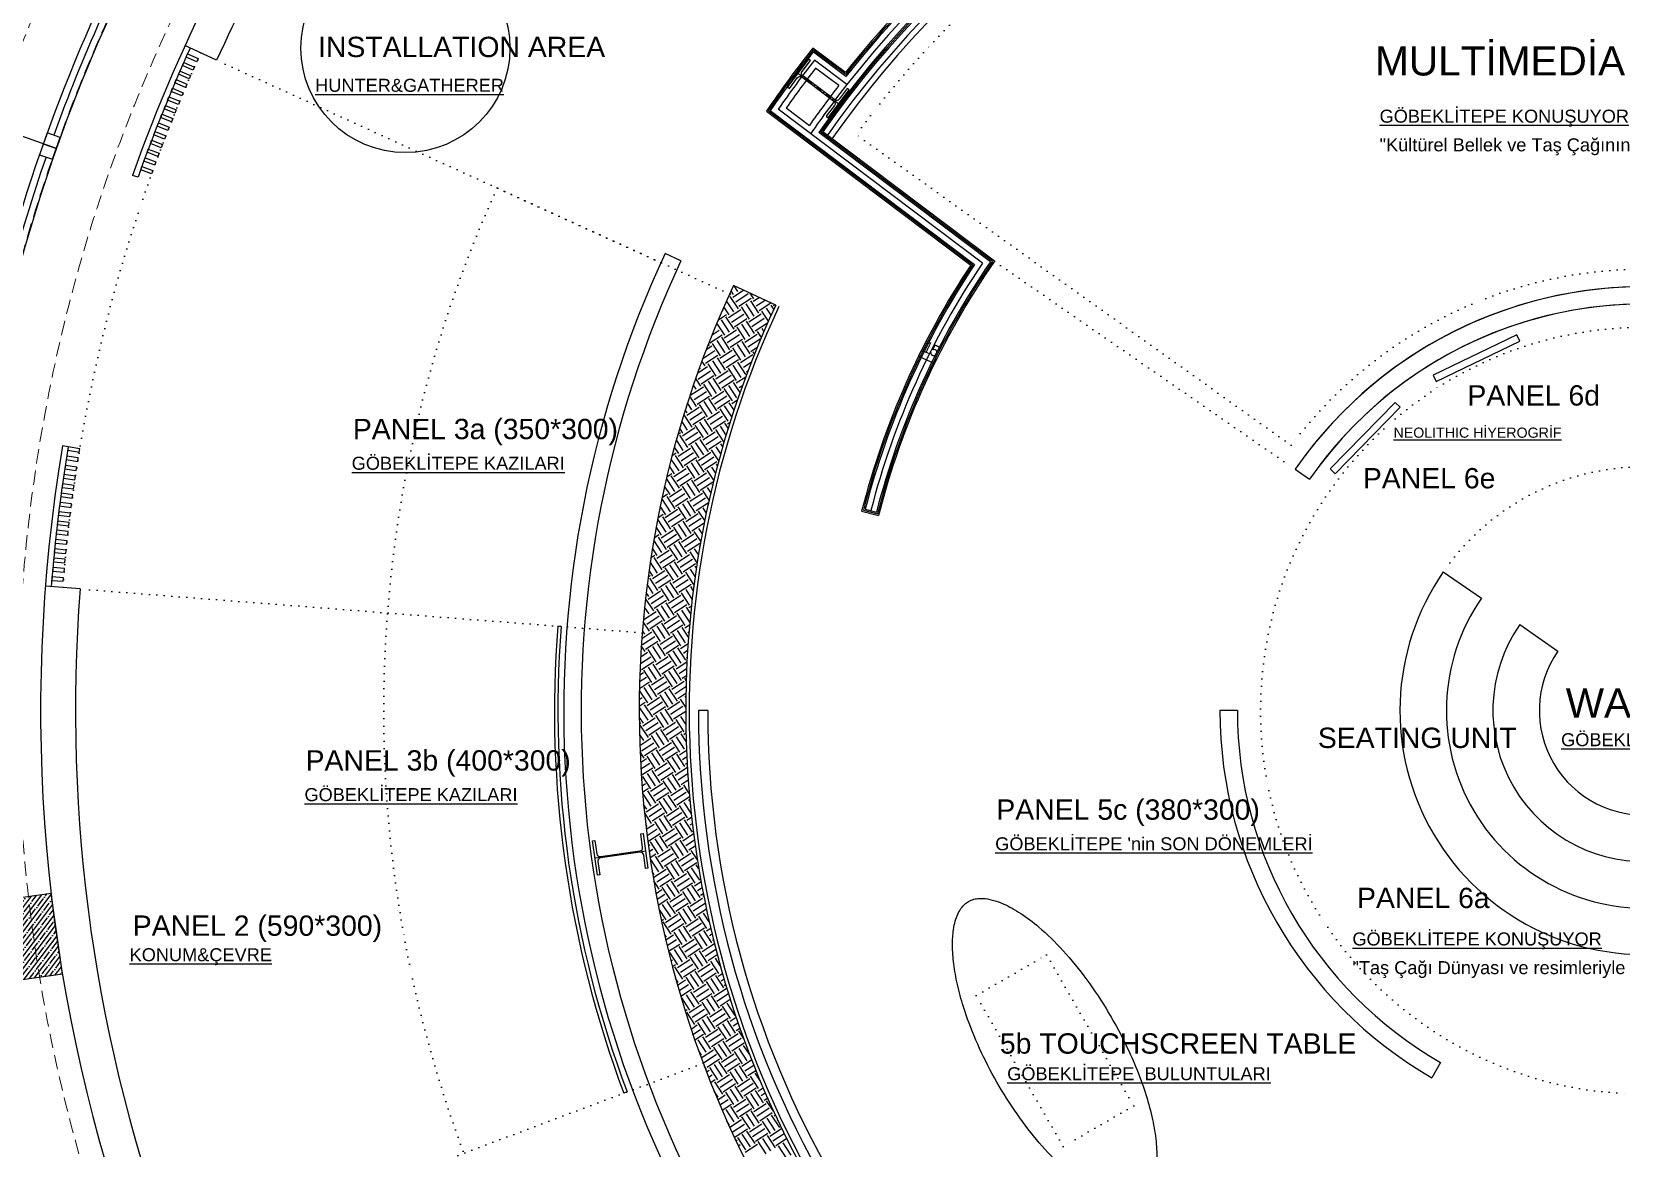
# Model space of a CAD drawing. Header units: millimetres. Extents: x 132785 to 150483, y 90225 to 103753.
# Drawn here: x 134333 to 135701, y 92872 to 93833 of the extents above; entities that cross this region are included whole.
import ezdxf

# ---------------------------------------------------------------- set-up
doc = ezdxf.new("R2010")
doc.units = ezdxf.units.MM
for name, pattern in [('061-GZM-AP-100$0$DASHDOT', [1, 0.5, -0.25, 0, -0.25]), ('061-GZM-AP-100$0$HIDDEN', [0.375, 0.25, -0.125]), ('DOT', [6.35, 0, -6.35])]:
    doc.linetypes.add(name, pattern=pattern)
for name, color, linetype in [('061-GZM-AP-100$0$A-cam', 20, 'Continuous'), ('061-GZM-AP-100$0$A-cephe', 181, 'Continuous'), ('061-GZM-AP-100$0$A-HATCH', 8, 'Continuous')]:
    doc.layers.add(name, color=color, linetype=linetype)
doc.layers.add('061-GZM-AP-100$0$A-kiris', color=252, linetype='Continuous', lineweight=0)
doc.styles.add('061-GZM-AP-100$0$text-50', font='ARIALN.TTF', dxfattribs={"height": 10})
doc.styles.get("Standard").update_dxf_attribs({"font": 'arial.ttf'})

# ---------------------------------------------------------------- blocks, each defined once
blk = doc.blocks.new('061-GZM-AP-100$0$a')
at = {"layer": '061-GZM-AP-100$0$A-cephe'}
blk.add_line((0, 18), (0, 30), dxfattribs=at)
blk.add_lwpolyline([(-10, 30), (-10, 18), (10, 18), (10, 30)], close=True, dxfattribs=at)

msp = doc.modelspace()

# ---------------------------------------------------------------- hatches: boundary and pattern name
at = {"layer": '061-GZM-AP-100$0$A-HATCH'}
h = msp.add_hatch(dxfattribs=at)
h.set_pattern_fill('ANSI35', color=253, angle=7.999958, style=0)
h.set_pattern_definition([(53, (134284.96, 93046.906), (-5.07133, 3.82153), []), (53, (134289.4066, 93047.531), (-5.07133, 3.82153), [7.9375, -1.5875, 0, -1.5875])])
h.paths.add_polyline_path([(134280.089, 93081.566), (134289.831, 93012.247), (134359.15, 93021.989), (134349.408, 93091.308)])

# ---------------------------------------------------------------- linework, layer by layer
at = {"color": 7}
for p, q in [((134491.998, 93808.729), (134464.699, 93821.17)), ((134424.299, 93707.842), (134419.586, 93709.511)), ((134891.787, 93635.852), (134878.196, 93642.198)), ((134364.268, 93475.719), (134359.337, 93476.548)), ((135420.702, 93456.402), (135433.037, 93447.866)), ((135548.162, 93368.203), (135581.055, 93345.442)), ((134374.468, 93353.381), (134344.558, 93355.707)), ((135613.947, 93322.681), (135646.84, 93299.92)), ((134788.662, 93321.18), (134785.671, 93321.412)), ((134914.849, 93248.707), (134906.849, 93248.707)), ((134845.372, 92920.43), (134842.563, 92919.377))]:
    msp.add_line(p, q, dxfattribs=at)
at = {"color": 253}
for p, q in [((135033.378, 93798.056), (135005.415, 93819.128)), ((135033.597, 93796.326), (135005.635, 93817.397)), ((135033.817, 93794.595), (135005.856, 93815.665)), ((135027.64, 93786.729), (135007.672, 93801.776)), ((134965.31, 93764.833), (135141.26, 93632.245)), ((134967.016, 93765.112), (135142.952, 93632.535)), ((134968.723, 93765.391), (135144.645, 93632.824)), ((134982.425, 93767.587), (135002.402, 93752.533)), ((135158.253, 93635.091), (135010.393, 93746.511)), ((135159.962, 93635.369), (135012.111, 93746.783)), ((135161.672, 93635.645), (135013.829, 93747.053)), ((134936.894, 93606.938), (134934.906, 93609.982)), ((134936.433, 93604.741), (134945.596, 93610.725)), ((134973.334, 93597.772), (134937.091, 93614.696)), ((134940.882, 93609.542), (134937.702, 93614.411)), ((134933.206, 93589.36), (134928.725, 93596.22)), ((134937.194, 93591.964), (134931.023, 93601.412)), ((134933.313, 93606.494), (134934.697, 93607.399)), ((134941.181, 93594.569), (134934.236, 93605.202)), ((134939.038, 93600.753), (134949.671, 93607.698)), ((134941.642, 93596.766), (134952.275, 93603.71)), ((134950.784, 93585.672), (134943.839, 93596.305)), ((134954.771, 93588.276), (134947.827, 93598.909)), ((134954.472, 93603.249), (134951.343, 93608.041)), ((134958.759, 93590.88), (134951.814, 93601.513)), ((134954.011, 93601.052), (134959.138, 93604.401)), ((134956.615, 93597.065), (134964.217, 93602.029)), ((134959.22, 93593.077), (134969.295, 93599.658)), ((134971.711, 93594.275), (134969.392, 93597.825)), ((134971.589, 93597.364), (134972.681, 93598.077)), ((134929.518, 93571.782), (134922.718, 93582.193)), ((134924, 93585.243), (134931.009, 93589.821)), ((134933.505, 93574.387), (134926.561, 93585.02)), ((134927.381, 93593.14), (134928.405, 93593.808)), ((134937.493, 93576.991), (134930.548, 93587.624)), ((134932.745, 93587.163), (134943.378, 93594.108)), ((134935.349, 93583.175), (134945.982, 93590.12)), ((134937.954, 93579.188), (134948.587, 93586.133)), ((134955.07, 93573.303), (134948.126, 93583.936)), ((134950.323, 93583.475), (134960.956, 93590.419)), ((134952.927, 93579.487), (134963.56, 93586.432)), ((134955.531, 93575.5), (134966.164, 93582.444)), ((134967.051, 93583.99), (134961.417, 93592.616)), ((134969.368, 93589.151), (134965.404, 93595.221)), ((134916.688, 93565.299), (134927.321, 93572.243)), ((134918.642, 93572.263), (134924.716, 93576.231)), ((134921.816, 93580.025), (134922.112, 93580.218)), ((134933.804, 93559.413), (134926.86, 93570.046)), ((134929.057, 93569.585), (134939.69, 93576.53)), ((134931.661, 93565.598), (134942.294, 93572.542)), ((134934.265, 93561.61), (134944.898, 93568.555)), ((134947.096, 93568.094), (134940.151, 93578.727)), ((134951.083, 93570.698), (134944.138, 93581.331)), ((134946.635, 93565.897), (134957.268, 93572.842)), ((134949.239, 93561.909), (134959.872, 93568.854)), ((134960.997, 93570.034), (134957.729, 93575.039)), ((134963.246, 93575.3), (134961.716, 93577.643)), ((134910.738, 93551.932), (134921.028, 93558.653)), ((134912.999, 93547.721), (134923.632, 93554.666)), ((134913.61, 93559.496), (134918.424, 93562.64)), ((134916.227, 93563.101), (134915.464, 93564.27)), ((134925.83, 93554.205), (134918.885, 93564.838)), ((134929.817, 93556.809), (134922.872, 93567.442)), ((134925.369, 93552.007), (134936.002, 93558.952)), ((134927.973, 93548.02), (134938.606, 93554.965)), ((134943.407, 93550.516), (134936.463, 93561.149)), ((134947.395, 93553.121), (134940.45, 93563.754)), ((134942.946, 93548.319), (134953.579, 93555.264)), ((134951.382, 93555.725), (134944.437, 93566.358)), ((134951.843, 93557.922), (134957.49, 93561.61)), ((134955.131, 93555.792), (134954.04, 93557.461)), ((135092.189, 93544.811), (135098.536, 93558.403)), ((134906.185, 93539.478), (134914.736, 93545.063)), ((134906.707, 93534.13), (134917.34, 93541.075)), ((134908.551, 93542.919), (134907.825, 93544.032)), ((134912.538, 93545.524), (134909.871, 93549.607)), ((134922.141, 93536.627), (134915.197, 93547.26)), ((134926.129, 93539.231), (134919.184, 93549.864)), ((134921.68, 93534.43), (134932.313, 93541.374)), ((134930.116, 93541.835), (134923.171, 93552.468)), ((134930.577, 93544.033), (134941.21, 93550.977)), ((134939.719, 93532.939), (134932.774, 93543.572)), ((134943.706, 93535.543), (134936.762, 93546.176)), ((134947.694, 93538.147), (134940.749, 93548.78)), ((134945.551, 93544.332), (134952.354, 93548.775)), ((134948.155, 93540.344), (134949.431, 93541.178)), ((135096.42, 93553.872), (135109.976, 93547.542)), ((135105.745, 93538.481), (135112.091, 93552.073)), ((134900.414, 93520.54), (134911.047, 93527.485)), ((134904.863, 93525.342), (134902.504, 93528.952)), ((134908.85, 93527.946), (134904.476, 93534.644)), ((134909.311, 93530.143), (134919.944, 93537.088)), ((134918.453, 93519.049), (134911.508, 93529.682)), ((134922.44, 93521.653), (134915.496, 93532.286)), ((134926.428, 93524.258), (134919.483, 93534.891)), ((134924.285, 93530.442), (134934.918, 93537.387)), ((134926.889, 93526.455), (134937.522, 93533.4)), ((134940.018, 93517.965), (134933.073, 93528.598)), ((134942.654, 93522.638), (134937.061, 93531.202)), ((134939.258, 93530.741), (134947.544, 93536.153)), ((134941.862, 93526.754), (134944.806, 93528.677)), ((134901.174, 93507.764), (134897.392, 93513.555)), ((134905.162, 93510.368), (134899.284, 93519.367)), ((134900.875, 93522.737), (134900.563, 93523.216)), ((134903.019, 93516.553), (134913.652, 93523.497)), ((134905.623, 93512.565), (134916.256, 93519.51)), ((134918.752, 93504.076), (134911.807, 93514.709)), ((134922.74, 93506.68), (134915.795, 93517.313)), ((134917.992, 93516.852), (134928.625, 93523.797)), ((134920.596, 93512.864), (134931.229, 93519.809)), ((134923.201, 93508.877), (134933.834, 93515.822)), ((134936.031, 93515.361), (134929.086, 93525.994)), ((134937.451, 93507.381), (134933.373, 93513.625)), ((134935.57, 93513.164), (134940.475, 93516.367)), ((134901.474, 93492.79), (134894.529, 93503.423)), ((134894.855, 93505.533), (134894.99, 93505.621)), ((134897.187, 93505.16), (134895.531, 93507.696)), ((134896.726, 93502.962), (134907.359, 93509.907)), ((134899.33, 93498.975), (134909.963, 93505.92)), ((134901.935, 93494.988), (134912.568, 93501.932)), ((134914.765, 93501.471), (134907.82, 93512.104)), ((134914.304, 93499.274), (134924.937, 93506.219)), ((134916.908, 93495.287), (134927.541, 93502.231)), ((134932.343, 93497.783), (134925.398, 93508.416)), ((134935.556, 93501.572), (134929.385, 93511.02)), ((134889.231, 93486.69), (134891.302, 93488.043)), ((134893.499, 93487.582), (134890.72, 93491.836)), ((134897.486, 93490.186), (134892.498, 93497.824)), ((134893.038, 93485.385), (134903.671, 93492.329)), ((134895.642, 93481.397), (134906.275, 93488.342)), ((134911.077, 93483.894), (134904.132, 93494.527)), ((134915.064, 93486.498), (134908.119, 93497.131)), ((134910.616, 93481.696), (134921.249, 93488.641)), ((134919.051, 93489.102), (134912.107, 93499.735)), ((134919.512, 93491.299), (134930.145, 93498.244)), ((134928.654, 93480.205), (134921.71, 93490.838)), ((134930.663, 93485.839), (134925.697, 93493.443)), ((134932.471, 93491.781), (134929.684, 93496.047)), ((134931.882, 93495.586), (134934.112, 93497.043)), ((134889.811, 93470.004), (134886.142, 93475.621)), ((134893.798, 93472.608), (134887.831, 93481.744)), ((134889.35, 93467.807), (134899.983, 93474.752)), ((134897.785, 93475.213), (134890.841, 93485.846)), ((134898.246, 93477.41), (134908.879, 93484.355)), ((134907.388, 93466.316), (134900.444, 93476.949)), ((134911.376, 93468.92), (134904.431, 93479.553)), ((134915.363, 93471.524), (134908.418, 93482.157)), ((134913.22, 93477.709), (134923.853, 93484.654)), ((134915.824, 93473.722), (134926.457, 93480.666)), ((134924.329, 93463.604), (134918.021, 93473.261)), ((134926.009, 93469.739), (134922.009, 93475.865)), ((134927.726, 93475.821), (134925.996, 93478.469)), ((134928.193, 93478.008), (134928.393, 93478.139)), ((134886.122, 93452.426), (134881.808, 93459.031)), ((134890.11, 93455.031), (134883.404, 93465.297)), ((134884.163, 93468.212), (134887.613, 93470.465)), ((134894.097, 93457.635), (134887.152, 93468.268)), ((134891.954, 93463.82), (134902.587, 93470.764)), ((134894.558, 93459.832), (134905.191, 93466.777)), ((134903.7, 93448.738), (134896.755, 93459.371)), ((134907.687, 93451.342), (134900.743, 93461.975)), ((134911.675, 93453.947), (134904.73, 93464.58)), ((134906.927, 93464.119), (134917.56, 93471.063)), ((134909.532, 93460.131), (134920.165, 93467.076)), ((134912.136, 93456.144), (134922.769, 93463.089)), ((134923.228, 93459.482), (134922.308, 93460.891)), ((134886.421, 93437.453), (134879.477, 93448.086)), ((134879.613, 93450.071), (134883.925, 93452.887)), ((134881.261, 93456.836), (134881.321, 93456.875)), ((134890.409, 93440.057), (134883.464, 93450.69)), ((134885.661, 93450.229), (134896.294, 93457.174)), ((134888.266, 93446.242), (134898.899, 93453.187)), ((134890.87, 93442.254), (134901.503, 93449.199)), ((134907.986, 93436.369), (134901.042, 93447.002)), ((134903.239, 93446.541), (134913.872, 93453.486)), ((134905.843, 93442.554), (134916.476, 93449.498)), ((134908.448, 93438.566), (134919.081, 93445.511)), ((134920.026, 93446.967), (134914.333, 93455.683)), ((134921.608, 93453.253), (134918.32, 93458.287)), ((134875.545, 93432.245), (134880.237, 93435.31)), ((134877.016, 93438.894), (134877.632, 93439.297)), ((134882.434, 93434.849), (134877.733, 93442.047)), ((134886.72, 93422.48), (134879.776, 93433.113)), ((134881.973, 93432.651), (134892.606, 93439.596)), ((134884.577, 93428.664), (134895.21, 93435.609)), ((134887.182, 93424.677), (134897.815, 93431.621)), ((134900.012, 93431.16), (134893.067, 93441.793)), ((134903.999, 93433.765), (134897.054, 93444.398)), ((134899.551, 93428.963), (134910.184, 93435.908)), ((134902.155, 93424.976), (134912.788, 93431.921)), ((134915.995, 93429.913), (134910.645, 93438.105)), ((134917.474, 93436.359), (134914.632, 93440.709)), ((134918.992, 93442.744), (134918.619, 93443.314)), ((134871.928, 93414.714), (134876.548, 93417.732)), ((134873.233, 93421.255), (134873.944, 93421.719)), ((134878.746, 93417.271), (134873.93, 93424.644)), ((134882.733, 93419.875), (134875.788, 93430.508)), ((134878.285, 93415.074), (134888.918, 93422.018)), ((134880.889, 93411.086), (134891.522, 93418.031)), ((134896.323, 93413.583), (134889.379, 93424.216)), ((134900.311, 93416.187), (134893.366, 93426.82)), ((134895.862, 93411.385), (134906.495, 93418.33)), ((134904.298, 93418.791), (134897.353, 93429.424)), ((134904.759, 93420.988), (134915.392, 93427.933)), ((134912.255, 93412.415), (134906.956, 93420.527)), ((134913.622, 93419.031), (134910.944, 93423.132)), ((134915.032, 93425.581), (134914.931, 93425.736)), ((135047.361, 93420.284), (135061.896, 93416.581)), ((135048.882, 93421.186), (135060.995, 93418.1)), ((135050.405, 93422.088), (135060.095, 93419.619)), ((134869.884, 93403.899), (134870.256, 93404.142)), ((134875.057, 93399.693), (134870.418, 93406.797)), ((134879.045, 93402.298), (134872.1, 93412.931)), ((134874.596, 93397.496), (134885.229, 93404.441)), ((134883.032, 93404.902), (134876.087, 93415.535)), ((134883.493, 93407.099), (134894.126, 93414.044)), ((134892.635, 93396.005), (134885.69, 93406.638)), ((134896.623, 93398.609), (134889.678, 93409.242)), ((134900.61, 93401.214), (134893.665, 93411.847)), ((134898.467, 93407.398), (134909.1, 93414.343)), ((134901.071, 93403.411), (134911.704, 93410.355)), ((134910.072, 93401.241), (134907.256, 93405.554)), ((134911.367, 93407.968), (134911.243, 93408.158)), ((134875.357, 93384.72), (134868.412, 93395.353)), ((134868.735, 93397.46), (134872.86, 93400.154)), ((134879.344, 93387.324), (134872.399, 93397.957)), ((134877.201, 93393.509), (134887.834, 93400.453)), ((134879.805, 93389.521), (134890.438, 93396.466)), ((134892.934, 93381.031), (134885.99, 93391.664)), ((134896.922, 93383.636), (134889.977, 93394.269)), ((134892.174, 93393.808), (134902.807, 93400.752)), ((134894.778, 93389.82), (134905.411, 93396.765)), ((134897.383, 93385.833), (134908.016, 93392.778)), ((134908.823, 93394.444), (134903.268, 93402.95)), ((134908.016, 93389.874), (134907.555, 93390.58)), ((134871.668, 93367.142), (134865.381, 93376.768)), ((134865.943, 93380.468), (134869.172, 93382.577)), ((134871.369, 93382.115), (134867.215, 93388.475)), ((134875.656, 93369.746), (134868.711, 93380.379)), ((134870.908, 93379.918), (134881.541, 93386.863)), ((134873.512, 93375.931), (134884.145, 93382.876)), ((134876.117, 93371.944), (134886.75, 93378.888)), ((134888.947, 93378.427), (134882.002, 93389.06)), ((134893.233, 93366.058), (134886.289, 93376.691)), ((134888.486, 93376.23), (134899.119, 93383.175)), ((134891.09, 93372.243), (134901.723, 93379.187)), ((134905.723, 93375.966), (134899.58, 93385.372)), ((134906.845, 93382.957), (134903.567, 93387.976)), ((134863.529, 93363.722), (134865.484, 93364.999)), ((134867.681, 93364.538), (134864.345, 93369.645)), ((134867.22, 93362.341), (134877.853, 93369.285)), ((134869.824, 93358.353), (134880.457, 93365.298)), ((134885.259, 93360.849), (134878.314, 93371.482)), ((134889.246, 93363.454), (134882.301, 93374.087)), ((134884.798, 93358.652), (134895.431, 93365.597)), ((134893.694, 93368.255), (134904.327, 93375.2)), ((134902.836, 93357.161), (134895.892, 93367.794)), ((134903.965, 93364.143), (134899.879, 93370.398)), ((134905.003, 93371.263), (134903.866, 93373.003)), ((134863.993, 93346.96), (134861.832, 93350.268)), ((134867.98, 93349.564), (134862.731, 93357.602)), ((134863.532, 93344.763), (134874.165, 93351.708)), ((134871.967, 93352.169), (134865.023, 93362.802)), ((134872.428, 93354.366), (134883.061, 93361.311)), ((134881.57, 93343.272), (134874.626, 93353.905)), ((134885.558, 93345.876), (134878.613, 93356.509)), ((134889.545, 93348.48), (134882.6, 93359.113)), ((134887.402, 93354.665), (134898.035, 93361.61)), ((134890.006, 93350.678), (134900.639, 93357.622)), ((134899.148, 93339.583), (134892.203, 93350.216)), ((134901.459, 93344.755), (134896.191, 93352.821)), ((134902.353, 93352.095), (134900.178, 93355.425)), ((134902.375, 93354.964), (134902.752, 93355.21)), ((134864.292, 93331.987), (134860.455, 93337.86)), ((134868.279, 93334.591), (134861.334, 93345.224)), ((134861.476, 93347.212), (134861.795, 93347.421)), ((134866.136, 93340.775), (134876.769, 93347.72)), ((134868.74, 93336.788), (134879.373, 93343.733)), ((134877.882, 93325.694), (134870.937, 93336.327)), ((134881.869, 93328.298), (134874.925, 93338.931)), ((134885.857, 93330.903), (134878.912, 93341.536)), ((134881.109, 93341.075), (134891.742, 93348.019)), ((134883.714, 93337.087), (134894.347, 93344.032)), ((134886.318, 93333.1), (134896.951, 93340.045)), ((134900.097, 93332.324), (134896.49, 93337.847)), ((134898.687, 93337.386), (134900.778, 93338.752)), ((134864.591, 93317.013), (134859.238, 93325.208)), ((134860.304, 93329.382), (134859.706, 93330.299)), ((134859.843, 93327.185), (134870.476, 93334.13)), ((134862.448, 93323.198), (134873.081, 93330.142)), ((134865.052, 93319.21), (134875.685, 93326.155)), ((134882.169, 93313.325), (134875.224, 93323.958)), ((134877.421, 93323.497), (134888.054, 93330.442)), ((134880.025, 93319.509), (134890.658, 93326.454)), ((134882.63, 93315.522), (134893.263, 93322.467)), ((134895.46, 93322.006), (134888.515, 93332.639)), ((134899.36, 93324.743), (134892.502, 93335.243)), ((134894.999, 93319.809), (134899.158, 93322.525)), ((134858.085, 93310.868), (134866.788, 93316.552)), ((134860.603, 93314.409), (134858.588, 93317.494)), ((134858.759, 93305.62), (134869.392, 93312.565)), ((134861.364, 93301.633), (134871.997, 93308.577)), ((134874.194, 93308.116), (134867.249, 93318.749)), ((134878.181, 93310.721), (134871.236, 93321.354)), ((134873.733, 93305.919), (134884.366, 93312.864)), ((134876.337, 93301.932), (134886.97, 93308.876)), ((134891.772, 93304.428), (134884.827, 93315.061)), ((134895.759, 93307.032), (134888.814, 93317.665)), ((134898.272, 93311.894), (134892.802, 93320.27)), ((134897.603, 93315.821), (134898.639, 93316.498)), ((134856.796, 93289.169), (134865.704, 93294.987)), ((134857.091, 93295.05), (134863.1, 93298.974)), ((134860.903, 93299.435), (134857.645, 93304.423)), ((134870.506, 93290.539), (134863.561, 93301.172)), ((134874.493, 93293.143), (134867.548, 93303.776)), ((134870.044, 93288.341), (134880.677, 93295.286)), ((134878.48, 93295.747), (134871.536, 93306.38)), ((134878.941, 93297.944), (134889.574, 93304.889)), ((134888.083, 93286.85), (134881.139, 93297.483)), ((134892.071, 93289.455), (134885.126, 93300.088)), ((134896.058, 93292.059), (134889.113, 93302.692)), ((134891.311, 93302.231), (134897.877, 93306.52)), ((134893.915, 93298.243), (134897.481, 93300.572)), ((134896.519, 93294.256), (134897.129, 93294.655)), ((134856.394, 93279.426), (134859.411, 93281.397)), ((134857.214, 93281.858), (134856.525, 93282.912)), ((134857.675, 93284.055), (134868.308, 93291)), ((134866.817, 93272.961), (134859.873, 93283.594)), ((134870.805, 93275.565), (134863.86, 93286.198)), ((134874.792, 93278.169), (134867.847, 93288.802)), ((134872.649, 93284.354), (134883.282, 93291.299)), ((134875.253, 93280.367), (134885.886, 93287.311)), ((134888.382, 93271.877), (134881.438, 93282.51)), ((134892.37, 93274.481), (134885.425, 93285.114)), ((134887.622, 93284.653), (134896.92, 93290.725)), ((134890.227, 93280.666), (134896.641, 93284.855)), ((134856.06, 93267.831), (134864.62, 93273.422)), ((134856.208, 93273.616), (134862.016, 93277.409)), ((134867.116, 93257.987), (134860.172, 93268.62)), ((134871.104, 93260.592), (134864.159, 93271.225)), ((134866.356, 93270.764), (134876.989, 93277.708)), ((134868.96, 93266.776), (134879.593, 93273.721)), ((134871.565, 93262.789), (134882.198, 93269.734)), ((134884.395, 93269.273), (134877.45, 93279.906)), ((134888.681, 93256.903), (134881.737, 93267.536)), ((134883.934, 93267.075), (134894.567, 93274.02)), ((134886.538, 93263.088), (134896.107, 93269.338)), ((134892.831, 93276.678), (134896.406, 93279.013)), ((134896.247, 93274.35), (134895.028, 93276.217)), ((134855.857, 93252.53), (134860.932, 93255.844)), ((134855.901, 93258.247), (134858.327, 93259.832)), ((134863.129, 93255.383), (134856.184, 93266.016)), ((134867.415, 93243.014), (134860.471, 93253.647)), ((134862.668, 93253.186), (134873.301, 93260.131)), ((134865.272, 93249.199), (134875.905, 93256.143)), ((134880.707, 93251.695), (134873.762, 93262.328)), ((134884.694, 93254.299), (134877.749, 93264.932)), ((134880.246, 93249.498), (134890.879, 93256.442)), ((134889.142, 93259.101), (134895.983, 93263.568)), ((134895.854, 93251.727), (134891.34, 93258.64)), ((134895.931, 93260.32), (134895.327, 93261.244)), ((134859.441, 93237.805), (134855.866, 93243.279)), ((134863.428, 93240.41), (134856.483, 93251.043)), ((134858.98, 93235.608), (134869.613, 93242.553)), ((134867.876, 93245.211), (134878.509, 93252.156)), ((134877.018, 93234.117), (134870.074, 93244.75)), ((134881.006, 93236.721), (134874.061, 93247.354)), ((134884.993, 93239.326), (134878.048, 93249.959)), ((134882.85, 93245.51), (134893.483, 93252.455)), ((134885.454, 93241.523), (134895.849, 93248.312)), ((134894.596, 93230.429), (134887.651, 93241.062)), ((134895.931, 93237.095), (134891.639, 93243.666)), ((134895.854, 93245.922), (134895.626, 93246.27)), ((134855.923, 93237.404), (134857.243, 93238.266)), ((134859.74, 93222.832), (134856.087, 93228.425)), ((134863.727, 93225.436), (134856.782, 93236.069)), ((134861.584, 93231.621), (134872.217, 93238.566)), ((134864.188, 93227.633), (134874.821, 93234.578)), ((134873.33, 93216.539), (134866.385, 93227.172)), ((134877.318, 93219.144), (134870.373, 93229.777)), ((134881.305, 93221.748), (134874.36, 93232.381)), ((134876.557, 93231.92), (134887.19, 93238.865)), ((134879.162, 93227.933), (134889.795, 93234.877)), ((134881.766, 93223.945), (134892.399, 93230.89)), ((134894.895, 93215.455), (134887.951, 93226.088)), ((134896.28, 93222.045), (134891.938, 93228.693)), ((134894.135, 93228.232), (134896.073, 93229.497)), ((134856.368, 93218.734), (134865.924, 93224.975)), ((134860.039, 93207.858), (134856.58, 93213.155)), ((134857.896, 93214.043), (134868.529, 93220.988)), ((134860.5, 93210.056), (134871.133, 93217)), ((134877.617, 93204.17), (134870.672, 93214.803)), ((134872.869, 93214.342), (134883.502, 93221.287)), ((134875.473, 93210.355), (134886.106, 93217.3)), ((134878.078, 93206.367), (134888.711, 93213.312)), ((134890.908, 93212.851), (134883.963, 93223.484)), ((134890.447, 93210.654), (134896.552, 93214.642)), ((134857.006, 93203.981), (134862.236, 93207.397)), ((134857.308, 93198.49), (134864.84, 93203.41)), ((134857.643, 93193.021), (134867.445, 93199.423)), ((134869.642, 93198.962), (134862.697, 93209.595)), ((134873.629, 93201.566), (134866.685, 93212.199)), ((134869.181, 93196.764), (134879.814, 93203.709)), ((134871.785, 93192.777), (134882.418, 93199.722)), ((134887.22, 93195.273), (134880.275, 93205.906)), ((134891.207, 93197.878), (134884.262, 93208.511)), ((134886.759, 93193.076), (134897.291, 93199.955)), ((134895.194, 93200.482), (134888.25, 93211.115)), ((134893.051, 93206.667), (134896.799, 93209.115)), ((134895.655, 93202.679), (134897.082, 93203.611)), ((134857.885, 93189.387), (134858.548, 93189.82)), ((134858.276, 93183.954), (134861.152, 93185.832)), ((134865.954, 93181.384), (134859.009, 93192.017)), ((134869.941, 93183.988), (134862.996, 93194.621)), ((134865.493, 93179.187), (134876.126, 93186.131)), ((134873.928, 93186.592), (134866.984, 93197.225)), ((134874.389, 93188.79), (134885.022, 93195.734)), ((134883.531, 93177.696), (134876.587, 93188.329)), ((134887.519, 93180.3), (134880.574, 93190.933)), ((134891.506, 93182.904), (134884.561, 93193.537)), ((134889.363, 93189.089), (134897.632, 93194.49)), ((134891.967, 93185.101), (134898.009, 93189.047)), ((134858.699, 93178.542), (134863.756, 93181.845)), ((134866.253, 93166.41), (134859.308, 93177.043)), ((134870.24, 93169.015), (134863.295, 93179.648)), ((134868.097, 93175.199), (134878.73, 93182.144)), ((134870.701, 93171.212), (134881.334, 93178.157)), ((134883.83, 93162.722), (134876.886, 93173.355)), ((134887.818, 93165.326), (134880.873, 93175.959)), ((134883.07, 93175.498), (134893.703, 93182.443)), ((134885.675, 93171.511), (134896.308, 93178.456)), ((134888.279, 93167.524), (134898.912, 93174.468)), ((134898.943, 93177.324), (134894.164, 93184.64)), ((134899.557, 93170.578), (134898.451, 93172.271)), ((134862.265, 93163.806), (134859.638, 93167.828)), ((134859.985, 93164.213), (134860.068, 93164.267)), ((134866.552, 93151.437), (134860.307, 93160.998)), ((134861.804, 93161.609), (134872.437, 93168.554)), ((134864.409, 93157.622), (134875.042, 93164.566)), ((134867.013, 93153.634), (134877.646, 93160.579)), ((134879.843, 93160.118), (134872.898, 93170.751)), ((134884.13, 93147.749), (134877.185, 93158.382)), ((134879.382, 93157.921), (134890.015, 93164.865)), ((134881.986, 93153.933), (134892.619, 93160.878)), ((134897.421, 93156.43), (134890.476, 93167.063)), ((134900.603, 93160.267), (134894.463, 93169.667)), ((134862.564, 93148.833), (134861.435, 93150.562)), ((134861.908, 93146.508), (134868.749, 93150.976)), ((134862.551, 93141.239), (134871.353, 93146.989)), ((134876.155, 93142.54), (134869.21, 93153.173)), ((134880.142, 93145.144), (134873.197, 93155.777)), ((134875.694, 93140.343), (134886.327, 93147.288)), ((134884.591, 93149.946), (134895.224, 93156.891)), ((134893.733, 93138.852), (134886.788, 93149.485)), ((134897.72, 93141.456), (134890.775, 93152.089)), ((134901.707, 93144.06), (134894.763, 93154.693)), ((134896.96, 93154.232), (134900.978, 93156.857)), ((134899.564, 93150.245), (134901.588, 93151.567)), ((134902.168, 93146.258), (134902.23, 93146.298)), ((134863.325, 93136.056), (134873.958, 93143.001)), ((134863.69, 93132.503), (134865.061, 93133.398)), ((134872.467, 93124.962), (134865.522, 93135.595)), ((134876.454, 93127.567), (134869.509, 93138.2)), ((134880.441, 93130.171), (134873.497, 93140.804)), ((134878.298, 93136.356), (134888.931, 93143.3)), ((134880.902, 93132.368), (134891.535, 93139.313)), ((134890.044, 93121.274), (134883.1, 93131.907)), ((134894.032, 93123.878), (134887.087, 93134.511)), ((134898.019, 93126.483), (134891.074, 93137.116)), ((134893.271, 93136.655), (134902.675, 93142.797)), ((134895.876, 93132.667), (134903.37, 93137.562)), ((134898.48, 93128.68), (134904.096, 93132.348)), ((134864.413, 93127.287), (134867.665, 93129.411)), ((134865.166, 93122.09), (134870.269, 93125.423)), ((134872.766, 93109.989), (134865.821, 93120.622)), ((134876.753, 93112.593), (134869.808, 93123.226)), ((134872.005, 93122.765), (134882.638, 93129.71)), ((134874.61, 93118.778), (134885.243, 93125.723)), ((134877.214, 93114.79), (134887.847, 93121.735)), ((134890.343, 93106.301), (134883.399, 93116.934)), ((134894.331, 93108.905), (134887.386, 93119.538)), ((134889.583, 93119.077), (134900.216, 93126.022)), ((134892.187, 93115.09), (134902.821, 93122.034)), ((134894.792, 93111.102), (134905.425, 93118.047)), ((134905.92, 93120.191), (134900.677, 93128.219)), ((134868.778, 93107.385), (134867.033, 93110.056)), ((134868.317, 93105.187), (134878.95, 93112.132)), ((134870.921, 93101.2), (134881.554, 93108.145)), ((134873.526, 93097.213), (134884.159, 93104.157)), ((134886.356, 93103.696), (134879.411, 93114.329)), ((134885.895, 93101.499), (134896.528, 93108.444)), ((134888.499, 93097.512), (134899.132, 93104.457)), ((134903.934, 93100.008), (134896.989, 93110.641)), ((134907.921, 93102.612), (134900.976, 93113.245)), ((134907.177, 93112.461), (134904.964, 93115.85)), ((134873.065, 93095.016), (134868.337, 93102.254)), ((134870.29, 93091.307), (134875.262, 93094.554)), ((134871.243, 93086.241), (134877.866, 93090.567)), ((134882.668, 93086.119), (134875.723, 93096.752)), ((134886.655, 93088.723), (134879.71, 93099.356)), ((134882.207, 93083.921), (134892.84, 93090.866)), ((134890.642, 93091.327), (134883.698, 93101.96)), ((134891.103, 93093.524), (134901.737, 93100.469)), ((134900.245, 93082.43), (134893.301, 93093.063)), ((134904.233, 93085.035), (134897.288, 93095.668)), ((134908.22, 93087.639), (134901.275, 93098.272)), ((134903.473, 93097.811), (134909.092, 93101.481)), ((134906.077, 93093.824), (134910.029, 93096.405)), ((134908.681, 93089.836), (134910.995, 93091.348)), ((134911.599, 93088.272), (134910.878, 93089.375)), ((134872.224, 93081.194), (134880.47, 93086.58)), ((134878.979, 93068.541), (134872.887, 93077.869)), ((134882.967, 93071.145), (134876.022, 93081.778)), ((134886.954, 93073.75), (134880.009, 93084.383)), ((134884.811, 93079.934), (134895.444, 93086.879)), ((134887.415, 93075.947), (134898.048, 93082.891)), ((134900.545, 93067.457), (134893.6, 93078.09)), ((134904.532, 93070.061), (134897.587, 93080.694)), ((134899.784, 93080.233), (134910.417, 93087.178)), ((134902.389, 93076.246), (134912.67, 93082.961)), ((134904.993, 93072.258), (134913.713, 93077.954)), ((134873.92, 93072.821), (134874.178, 93072.989)), ((134874.974, 93067.821), (134876.782, 93069.002)), ((134883.266, 93056.172), (134876.321, 93066.805)), ((134878.518, 93066.344), (134889.151, 93073.288)), ((134881.123, 93062.356), (134891.756, 93069.301)), ((134883.727, 93058.369), (134894.36, 93065.314)), ((134896.557, 93064.853), (134889.612, 93075.486)), ((134900.844, 93052.484), (134893.899, 93063.117)), ((134896.096, 93062.655), (134906.729, 93069.6)), ((134898.7, 93058.668), (134909.333, 93065.613)), ((134914.135, 93061.164), (134907.19, 93071.797)), ((134916.159, 93066.774), (134911.178, 93074.402)), ((134879.279, 93053.568), (134877.533, 93056.24)), ((134878.68, 93051.281), (134885.463, 93055.711)), ((134879.85, 93046.356), (134888.067, 93051.723)), ((134892.869, 93047.275), (134885.924, 93057.908)), ((134896.856, 93049.879), (134889.912, 93060.512)), ((134892.408, 93045.078), (134903.041, 93052.022)), ((134901.305, 93054.681), (134911.938, 93061.625)), ((134910.447, 93043.587), (134903.502, 93054.22)), ((134914.434, 93046.191), (134907.489, 93056.824)), ((134909.986, 93041.389), (134920.561, 93048.297)), ((134918.421, 93048.795), (134911.477, 93059.428)), ((134913.674, 93058.967), (134917.394, 93061.397)), ((134916.278, 93054.98), (134918.559, 93056.469)), ((134918.882, 93050.992), (134919.751, 93051.56)), ((134881.046, 93041.449), (134890.672, 93047.736)), ((134889.181, 93029.697), (134882.236, 93040.33)), ((134893.168, 93032.302), (134886.223, 93042.935)), ((134897.155, 93034.906), (134890.211, 93045.539)), ((134895.012, 93041.09), (134905.645, 93048.035)), ((134897.616, 93037.103), (134908.249, 93044.048)), ((134906.758, 93026.009), (134899.814, 93036.642)), ((134910.746, 93028.613), (134903.801, 93039.246)), ((134914.733, 93031.218), (134907.788, 93041.851)), ((134912.59, 93037.402), (134921.799, 93043.417)), ((134915.194, 93033.415), (134923.064, 93038.555)), ((134925.628, 93029.053), (134921.379, 93035.558)), ((134883.097, 93033.308), (134884.379, 93034.146)), ((134884.362, 93028.446), (134886.983, 93030.158)), ((134893.467, 93017.328), (134886.522, 93027.961)), ((134888.72, 93027.5), (134899.353, 93034.445)), ((134891.324, 93023.513), (134901.957, 93030.457)), ((134893.928, 93019.525), (134904.561, 93026.47)), ((134907.057, 93011.036), (134900.113, 93021.669)), ((134911.045, 93013.64), (134904.1, 93024.273)), ((134906.297, 93023.812), (134916.93, 93030.756)), ((134908.902, 93019.824), (134919.535, 93026.769)), ((134911.506, 93015.837), (134922.139, 93022.782)), ((134924.336, 93022.321), (134917.391, 93032.954)), ((134923.875, 93020.123), (134927.474, 93022.474)), ((134889.48, 93014.724), (134887.067, 93018.417)), ((134888.764, 93012.36), (134895.664, 93016.867)), ((134890.14, 93007.57), (134898.269, 93012.88)), ((134891.54, 93002.797), (134900.873, 93008.892)), ((134903.07, 93008.431), (134896.125, 93019.064)), ((134902.609, 93006.234), (134913.242, 93013.179)), ((134905.213, 93002.247), (134915.846, 93009.191)), ((134920.648, 93004.743), (134913.703, 93015.376)), ((134924.635, 93007.347), (134917.69, 93017.98)), ((134920.187, 93002.546), (134930.82, 93009.49)), ((134928.623, 93009.952), (134921.678, 93020.585)), ((134926.479, 93016.136), (134928.855, 93017.687)), ((134929.084, 93012.149), (134930.261, 93012.918)), ((134899.382, 92990.853), (134892.437, 93001.486)), ((134893.93, 92994.877), (134894.58, 92995.302)), ((134903.369, 92993.458), (134896.424, 93004.091)), ((134898.921, 92988.656), (134909.554, 92995.601)), ((134907.357, 92996.062), (134900.412, 93006.695)), ((134907.818, 92998.259), (134918.451, 93005.204)), ((134916.96, 92987.165), (134910.015, 92997.798)), ((134920.947, 92989.769), (134914.002, 93000.402)), ((134924.934, 92992.374), (134917.99, 93003.007)), ((134922.791, 92998.558), (134932.664, 93005.007)), ((134925.395, 92994.571), (134934.14, 93000.283)), ((134934.537, 92983.477), (134927.593, 92994.11)), ((134938.525, 92986.081), (134931.58, 92996.714)), ((134895.397, 92990.147), (134897.185, 92991.315)), ((134903.668, 92978.484), (134896.724, 92989.117)), ((134901.525, 92984.669), (134912.158, 92991.614)), ((134904.129, 92980.682), (134914.762, 92987.626)), ((134913.271, 92969.587), (134906.327, 92980.22)), ((134917.259, 92972.192), (134910.314, 92982.825)), ((134921.246, 92974.796), (134914.301, 92985.429)), ((134916.499, 92984.968), (134927.132, 92991.913)), ((134919.103, 92980.981), (134929.736, 92987.925)), ((134921.707, 92976.993), (134932.34, 92983.938)), ((134938.824, 92971.108), (134931.879, 92981.741)), ((134934.076, 92981.28), (134939.246, 92984.657)), ((134936.681, 92977.292), (134940.833, 92980.005)), ((134900.463, 92974.495), (134905.866, 92978.023)), ((134902.036, 92969.834), (134908.47, 92974.036)), ((134903.633, 92965.188), (134911.074, 92970.049)), ((134917.558, 92957.218), (134910.613, 92967.851)), ((134912.81, 92967.39), (134923.443, 92974.335)), ((134915.415, 92963.403), (134926.048, 92970.348)), ((134918.019, 92959.416), (134928.652, 92966.36)), ((134930.849, 92965.899), (134923.904, 92976.532)), ((134934.836, 92968.503), (134927.892, 92979.136)), ((134930.388, 92963.702), (134941.021, 92970.647)), ((134932.992, 92959.715), (134943.625, 92966.659)), ((134939.285, 92973.305), (134942.446, 92975.369)), ((134945.607, 92966.528), (134941.482, 92972.844)), ((134913.57, 92954.614), (134906.626, 92965.247)), ((134909.583, 92952.01), (134906.758, 92956.334)), ((134909.129, 92949.817), (134919.755, 92956.757)), ((134911.726, 92945.825), (134922.359, 92952.77)), ((134927.161, 92948.321), (134920.216, 92958.954)), ((134931.148, 92950.926), (134924.203, 92961.559)), ((134926.7, 92946.124), (134937.333, 92953.069)), ((134935.135, 92953.53), (134928.191, 92964.163)), ((134935.597, 92955.727), (134946.23, 92962.672)), ((134944.738, 92944.633), (134937.794, 92955.266)), ((134948.726, 92947.237), (134941.781, 92957.87)), ((134950.687, 92952.944), (134945.768, 92960.475)), ((134947.966, 92960.014), (134948.001, 92960.037)), ((134913.869, 92939.641), (134911.666, 92943.014)), ((134913.715, 92937.644), (134916.067, 92939.18)), ((134914.331, 92941.838), (134924.964, 92948.783)), ((134923.472, 92930.744), (134916.528, 92941.377)), ((134927.46, 92933.348), (134920.515, 92943.981)), ((134931.447, 92935.952), (134924.502, 92946.585)), ((134929.304, 92942.137), (134939.937, 92949.082)), ((134931.908, 92938.15), (134942.541, 92945.094)), ((134945.038, 92929.66), (134938.093, 92940.293)), ((134949.025, 92932.264), (134942.08, 92942.897)), ((134944.277, 92942.436), (134952.643, 92947.9)), ((134946.882, 92938.449), (134954.429, 92943.378)), ((134949.486, 92934.461), (134956.24, 92938.872)), ((134915.478, 92933.107), (134918.671, 92935.192)), ((134917.265, 92928.586), (134921.275, 92931.205)), ((134927.759, 92918.375), (134920.814, 92929.008)), ((134923.011, 92928.547), (134933.644, 92935.491)), ((134925.616, 92924.559), (134936.249, 92931.504)), ((134928.22, 92920.572), (134938.853, 92927.517)), ((134941.05, 92927.055), (134934.105, 92937.688)), ((134945.337, 92914.686), (134938.392, 92925.319)), ((134940.589, 92924.858), (134951.222, 92931.803)), ((134943.193, 92920.871), (134953.826, 92927.816)), ((134958.628, 92923.367), (134951.683, 92934)), ((134959.736, 92930.38), (134955.671, 92936.604)), ((134923.772, 92915.77), (134920.282, 92921.113)), ((134923.388, 92913.624), (134929.956, 92917.914)), ((134925.275, 92909.168), (134932.56, 92913.926)), ((134937.362, 92909.478), (134930.417, 92920.111)), ((134941.349, 92912.082), (134934.405, 92922.715)), ((134936.901, 92907.281), (134947.534, 92914.225)), ((134945.798, 92916.884), (134956.431, 92923.828)), ((134954.94, 92905.789), (134947.995, 92916.422)), ((134958.927, 92908.394), (134951.982, 92919.027)), ((134962.914, 92910.998), (134955.97, 92921.631)), ((134958.167, 92921.17), (134962.45, 92923.967)), ((134960.771, 92917.183), (134964.365, 92919.53)), ((134963.375, 92913.195), (134966.305, 92915.108)), ((134971.403, 92903.808), (134965.573, 92912.734)), ((134927.185, 92904.727), (134935.165, 92909.939)), ((134937.661, 92894.504), (134930.716, 92905.137)), ((134941.648, 92897.109), (134934.704, 92907.742)), ((134939.505, 92903.293), (134950.138, 92910.238)), ((134942.109, 92899.306), (134952.742, 92906.251)), ((134951.251, 92888.212), (134944.307, 92898.845)), ((134955.239, 92890.816), (134948.294, 92901.449)), ((134959.226, 92893.42), (134952.281, 92904.053)), ((134954.479, 92903.592), (134965.112, 92910.537)), ((134957.083, 92899.605), (134967.716, 92906.55)), ((134959.687, 92895.618), (134970.32, 92902.562)), ((134972.816, 92887.128), (134965.872, 92897.761)), ((134976.804, 92889.732), (134969.859, 92900.365)), ((134972.056, 92899.904), (134972.942, 92900.482)), ((134933.674, 92891.9), (134931.086, 92895.862)), ((134933.717, 92890.032), (134943.846, 92896.648)), ((134935.817, 92885.715), (134946.45, 92892.66)), ((134938.421, 92881.728), (134949.054, 92888.673)), ((134955.538, 92875.843), (134948.593, 92886.476)), ((134950.79, 92886.015), (134961.423, 92892.959)), ((134953.395, 92882.027), (134964.028, 92888.972)), ((134955.999, 92878.04), (134966.632, 92884.985)), ((134968.829, 92884.523), (134961.884, 92895.156)), ((134968.368, 92882.326), (134978.442, 92888.906)), ((134970.972, 92878.339), (134980.548, 92884.593)), ((134974.661, 92895.917), (134974.985, 92896.128)), ((134939.124, 92878.395), (134940.157, 92879.07)), ((134947.563, 92870.634), (134940.618, 92881.267)), ((134941.193, 92874.058), (134942.762, 92875.082)), ((134951.55, 92873.238), (134944.606, 92883.871)), ((134947.102, 92868.437), (134957.735, 92875.382)), ((134965.141, 92866.946), (134958.196, 92877.579)), ((134969.128, 92869.55), (134962.183, 92880.183)), ((134973.116, 92872.154), (134966.171, 92882.787)), ((134973.577, 92874.352), (134982.677, 92880.295)), ((134982.719, 92863.257), (134975.774, 92873.89)), ((134986.706, 92865.862), (134979.761, 92876.495))]:
    msp.add_line(p, q, dxfattribs=at)
at = {"color": 253, "linetype": 'DOT'}
for p, q in [((134933.733, 93607.418), (134491.998, 93808.729)), ((135417.145, 93477.101), (135042.804, 93744.598)), ((134874.585, 93634.373), (134733.542, 93698.651)), ((135161.672, 93635.645), (135420.702, 93456.402)), ((134858.451, 93315.754), (134374.468, 93353.381)), ((134910.916, 92945.007), (134456.376, 92774.569))]:
    msp.add_line(p, q, dxfattribs=at)
at = {"color": 253, "ltscale": 12}
for p, q in [((135034.711, 93787.661), (135006.753, 93808.729)), ((135151.436, 93633.967), (134975.564, 93766.497))]:
    msp.add_line(p, q, dxfattribs=at)
at = {"color": 253, "linetype": '061-GZM-AP-100$0$DASHDOT', "ltscale": 10}
for p, q in [((134992.494, 93797.564), (135027.634, 93771.084)), ((134817.724, 93121.781), (134861.296, 93127.905))]:
    msp.add_line(p, q, dxfattribs=at)
for p, q in [((135370.849, 93248.707), (135355.849, 93248.707)), ((135363.349, 93248.707), (135355.849, 93248.707)), ((135545.849, 92945.598), (135538.349, 92932.608)), ((135545.849, 92945.598), (135538.349, 92932.608))]:
    msp.add_line(p, q)
at = {"color": 7}
for points in [[(134463.68, 93806.716), (134472.825, 93802.669), (134471.61, 93799.926), (134462.466, 93803.973), (134463.68, 93806.716)], [(134466.971, 93814.072), (134476.092, 93809.972), (134474.861, 93807.236), (134465.741, 93811.336), (134466.971, 93814.072)], [(134457.228, 93791.947), (134466.419, 93788.008), (134465.237, 93785.25), (134456.046, 93789.19), (134457.228, 93791.947)], [(134460.432, 93799.341), (134469.6, 93795.348), (134468.402, 93792.597), (134459.234, 93796.591), (134460.432, 93799.341)], [(134450.949, 93777.103), (134460.186, 93773.272), (134459.037, 93770.501), (134449.8, 93774.332), (134450.949, 93777.103)], [(134454.067, 93784.534), (134463.281, 93780.649), (134462.115, 93777.885), (134452.901, 93781.77), (134454.067, 93784.534)], [(134444.845, 93762.187), (134454.126, 93758.464), (134453.009, 93755.68), (134443.728, 93759.403), (134444.845, 93762.187)], [(134447.875, 93769.654), (134457.134, 93765.877), (134456.001, 93763.099), (134446.742, 93766.876), (134447.875, 93769.654)], [(134438.916, 93747.2), (134448.24, 93743.586), (134447.156, 93740.789), (134437.832, 93744.403), (134438.916, 93747.2)], [(134441.858, 93754.702), (134451.161, 93751.034), (134450.061, 93748.243), (134440.758, 93751.911), (134441.858, 93754.702)], [(134436.017, 93739.681), (134445.362, 93736.122), (134444.294, 93733.318), (134434.949, 93736.877), (134436.017, 93739.681)], [(134430.352, 93724.592), (134439.739, 93721.142), (134438.704, 93718.327), (134429.317, 93721.776), (134430.352, 93724.592)], [(134433.163, 93732.145), (134442.528, 93728.64), (134441.477, 93725.83), (134432.111, 93729.335), (134433.163, 93732.145)], [(134427.586, 93717.023), (134436.993, 93713.629), (134435.974, 93710.807), (134426.568, 93714.201), (134427.586, 93717.023)], [(134363.775, 93472.76), (134373.64, 93471.12), (134374.132, 93474.079), (134364.267, 93475.719), (134363.775, 93472.76)], [(134361.243, 93456.843), (134371.126, 93455.319), (134371.584, 93458.284), (134361.701, 93459.808), (134361.243, 93456.843)], [(134362.486, 93464.805), (134372.36, 93463.223), (134372.835, 93466.185), (134362.961, 93467.767), (134362.486, 93464.805)], [(134360.047, 93448.874), (134369.939, 93447.407), (134370.379, 93450.375), (134360.487, 93451.841), (134360.047, 93448.874)], [(134357.795, 93432.915), (134367.704, 93431.564), (134368.109, 93434.537), (134358.2, 93435.887), (134357.795, 93432.915)], [(134358.898, 93440.897), (134368.798, 93439.489), (134369.221, 93442.459), (134359.32, 93443.867), (134358.898, 93440.897)], [(134355.73, 93416.93), (134365.654, 93415.696), (134366.024, 93418.673), (134356.1, 93419.907), (134355.73, 93416.93)], [(134356.739, 93424.925), (134366.655, 93423.633), (134367.043, 93426.608), (134357.127, 93427.9), (134356.739, 93424.925)], [(134354.768, 93408.929), (134364.699, 93407.754), (134365.051, 93410.733), (134355.121, 93411.909), (134354.768, 93408.929)], [(134352.984, 93392.911), (134362.928, 93391.852), (134363.246, 93394.835), (134353.302, 93395.894), (134352.984, 93392.911)], [(134353.853, 93400.923), (134363.79, 93399.805), (134364.125, 93402.787), (134354.188, 93403.904), (134353.853, 93400.923)], [(134351.389, 93376.873), (134361.344, 93375.931), (134361.627, 93378.917), (134351.671, 93379.86), (134351.389, 93376.873)], [(134352.163, 93384.895), (134362.113, 93383.894), (134362.413, 93386.879), (134352.463, 93387.88), (134352.163, 93384.895)], [(134349.981, 93360.818), (134359.947, 93359.992), (134360.195, 93362.982), (134350.229, 93363.808), (134349.981, 93360.818)], [(134350.661, 93368.848), (134360.622, 93367.963), (134360.887, 93370.952), (134350.927, 93371.836), (134350.661, 93368.848)]]:
    msp.add_lwpolyline(points, dxfattribs=at)
at = {"color": 253, "linetype": 'Continuous'}
for points in [[(135023.986, 93769.732), (135016.93, 93760.368), (135018.607, 93759.104), (135036.661, 93783.063), (135034.984, 93784.327), (135027.928, 93774.963, -0.41421356), (135024.147, 93774.432), (134996.674, 93795.134, -0.41421356), (134996.142, 93798.915), (135003.198, 93808.279), (135001.521, 93809.543), (134983.467, 93785.584), (134985.144, 93784.32), (134992.2, 93793.684, -0.41421356), (134995.981, 93794.216), (135023.455, 93773.513, -0.41421356)], [(134858.761, 93130.856), (134857.129, 93142.467), (134859.209, 93142.759), (134863.384, 93113.051), (134861.304, 93112.759), (134859.672, 93124.37, 0.41421356), (134856.623, 93126.667), (134822.558, 93121.88, 0.41421356), (134820.26, 93118.83), (134821.892, 93107.22), (134819.812, 93106.927), (134815.637, 93136.635), (134817.716, 93136.928), (134819.348, 93125.317, 0.41421356), (134822.398, 93123.019), (134856.463, 93127.806, 0.41421356)]]:
    msp.add_lwpolyline(points, format="xyb", close=True, dxfattribs=at)
for points in [[(135542.023, 93531.985), (135614.1, 93566.697), (135611.496, 93572.103), (135539.419, 93537.391)], [(135455.094, 93452.58), (135511.019, 93509.784), (135506.729, 93513.979), (135450.803, 93456.774)]]:
    msp.add_lwpolyline(points, close=True)
at = {"color": 253}
msp.add_lwpolyline([(134289.831, 93012.247), (134359.15, 93021.989), (134349.408, 93091.308), (134280.089, 93081.566)], close=True, dxfattribs=at)
at = {"color": 253, "linetype": 'DOT'}
msp.add_lwpolyline([(135206.602, 93038.409), (135281.602, 92908.505), (135220.98, 92873.505), (135145.98, 93003.409), (135206.602, 93038.409)], dxfattribs=at)
msp.add_circle((134654.534, 93819.104), 90)
msp.add_circle((135720.849, 93248.707), 330, dxfattribs=at)
at = {"color": 253}
for radius, start, end in [(867.5, 276.018284, 144.981716), (877.5, 324.469171, 141.530744), (878.75, 334.813528, 131.186478), (880, 334.894338, 131.105668), (866.25, 276.098149, 144.901851), (865, 276.178241, 144.821759), (880, 132.082312, 141.372088), (878.75, 132.001503, 141.451305), (915, 141.434372, 145.662152), (913.75, 141.510637, 145.587334), (912.5, 141.587109, 145.512316), (902.5, 142.20643, 144.904834), (877.5, 142.183821, 144.959123), (695, 146.505774, 165.707473), (693.75, 146.408675, 165.604237), (692.5, 146.311234, 165.500628), (682.5, 145.519194, 165.497597), (681.25, 145.418591, 165.602343), (680, 145.317627, 165.707473), (865, 154.968979, 266.031021), (825, 154.968979, 266.031021), (822, 154.968979, 266.031021)]:
    msp.add_arc((135720.849, 93248.707), radius, start, end, dxfattribs=at)
at = {"color": 253, "ltscale": 12}
for radius, start, end in [(872.5, 276.029645, 141.850752), (907.5, 141.89508, 145.210217), (872.5, 141.850752, 145.298926), (687.5, 145.918025, 165.497597)]:
    msp.add_arc((135720.849, 93248.707), radius, start, end, dxfattribs=at)
for radius, start, end in [(860, 276.167645, 144.832355), (855, 276.156926, 144.843074), (365, 180, 240), (350, 180, 240)]:
    msp.add_arc((135720.849, 93248.707), radius, start, end)
at = {"color": 253, "linetype": 'DOT'}
for radius, start, end in [(840, 277.180119, 143.819919), (1365.444, 155.499918, 175.554493), (1085, 155.499918, 265.5), (380, 278.419189, 143.05578), (210, 275.682373, 145.317627)]:
    msp.add_arc((135720.849, 93248.707), radius, start, end, dxfattribs=at)
at = {"color": 7}
for radius, start, end in [(1380.444, 144.764258, 160.499919), (1350.444, 144.803462, 155.499918), (1375.444, 155.499918, 160.499919), (930, 154.968979, 266.031021), (915, 154.968979, 266.031021), (365, 275.682373, 145.317627), (365, 323, 143), (350, 275.682373, 145.317627), (350, 323, 143), (1380.444, 170.499922, 284.877443), (1375.444, 170.499922, 175.554493), (210, 145.317627, 275.682373), (1350.444, 175.554493, 200.554493), (170, 145.317627, 275.682373), (130, 145.317627, 275.682373), (938, 175.554493, 200.554493), (935, 175.554493, 200.554493), (90, 145.317627, 275.682373), (814, 180, 240), (806, 180, 240)]:
    msp.add_arc((135720.849, 93248.707), radius, start, end, dxfattribs=at)
msp.add_open_spline([(135139.365, 93084.345), (135138.16, 93083.649), (135137.034, 93082.815), (135134.885, 93080.805), (135133.863, 93079.627), (135131.934, 93076.856), (135131.029, 93075.263), (135129.384, 93071.635), (135128.645, 93069.601), (135127.384, 93065.099), (135126.862, 93062.633), (135125.864, 93055.894), (135125.56, 93051.353), (135125.623, 93041.488), (135125.988, 93036.164), (135127.412, 93024.894), (135128.468, 93018.948), (135131.261, 93006.598), (135132.996, 93000.194), (135137.983, 92984.317), (135141.566, 92974.693), (135149.877, 92955.327), (135154.605, 92945.585), (135164.983, 92926.453), (135170.633, 92917.063), (135182.584, 92899.083), (135188.885, 92890.493), (135201.826, 92874.524), (135208.467, 92867.145), (135221.743, 92853.954), (135228.379, 92848.142), (135239.753, 92839.509), (135244.572, 92836.305), (135253.785, 92831.058), (135258.179, 92829.016), (135265.313, 92826.458), (135268.192, 92825.689), (135273.503, 92824.759), (135275.932, 92824.597), (135279.889, 92824.764), (135281.502, 92825.002), (135284.457, 92825.755), (135285.801, 92826.269), (135288.307, 92827.569), (135289.471, 92828.356), (135291.688, 92830.267), (135292.74, 92831.393), (135294.732, 92834.058), (135295.671, 92835.598), (135297.388, 92839.132), (135298.166, 92841.124), (135299.505, 92845.554), (135300.066, 92847.992), (135300.933, 92853.281), (135301.237, 92856.133), (135301.669, 92864.149), (135301.555, 92869.626), (135300.516, 92881.379), (135299.592, 92887.653), (135296.936, 92900.792), (135295.205, 92907.655), (135290.976, 92921.761), (135288.477, 92929.003), (135282.779, 92943.655), (135279.579, 92951.065), (135271.242, 92968.623), (135265.829, 92978.752), (135254.118, 92998.394), (135247.819, 93007.906), (135234.673, 93025.815), (135227.826, 93034.211), (135213.962, 93049.444), (135206.945, 93056.281), (135194.711, 93066.713), (135189.443, 93070.693), (135179.284, 93077.375), (135174.391, 93080.076), (135166.367, 93083.645), (135163.101, 93084.801), (135157.033, 93086.394), (135154.235, 93086.829), (135149.732, 93087.048), (135147.922, 93086.955), (135144.616, 93086.451), (135143.12, 93086.044), (135140.911, 93085.164), (135140.122, 93084.782), (135139.365, 93084.345)], degree=3, knots=[0, 0, 0, 0, 0.09748848, 0.09748848, 0.19497697, 0.19497697, 0.29246545, 0.29246545, 0.38995393, 0.38995393, 0.48744242, 0.48744242, 0.63643592, 0.63643592, 0.78542943, 0.78542943, 0.93442294, 0.93442294, 1.08341644, 1.08341644, 1.29552882, 1.29552882, 1.5076412, 1.5076412, 1.71975358, 1.71975358, 1.93186595, 1.93186595, 2.14397833, 2.14397833, 2.35609071, 2.35609071, 2.51855428, 2.51855428, 2.68101786, 2.68101786, 2.80314911, 2.80314911, 2.92528037, 2.92528037, 3.02397117, 3.02397117, 3.12266198, 3.12266198, 3.22135278, 3.22135278, 3.32004359, 3.32004359, 3.41873439, 3.41873439, 3.5174252, 3.5174252, 3.616116, 3.616116, 3.71480681, 3.71480681, 3.87649651, 3.87649651, 4.03818622, 4.03818622, 4.19987593, 4.19987593, 4.36156563, 4.36156563, 4.52325534, 4.52325534, 4.74582566, 4.74582566, 4.96839598, 4.96839598, 5.19096631, 5.19096631, 5.41353663, 5.41353663, 5.58621454, 5.58621454, 5.75889246, 5.75889246, 5.88881724, 5.88881724, 6.01874202, 6.01874202, 6.12033718, 6.12033718, 6.22193234, 6.22193234, 6.28318531, 6.28318531, 6.28318531, 6.28318531], dxfattribs=at)
at = {"layer": '061-GZM-AP-100$0$A-cam', "color": 253}
for start, end in [(155.893518, 160.106482), (160.893518, 165.106482)]:
    msp.add_arc((135720.85, 93248.708), 1456, start, end, dxfattribs=at)
at = {"layer": '061-GZM-AP-100$0$A-cephe', "color": 253}
msp.add_line((134354.02, 93732.729), (134232.299, 93775.833), dxfattribs=at)
for radius in [1462, 1450]:
    msp.add_arc((135720.85, 93248.708), radius, 150.5, 180.5, dxfattribs=at)
at = {"layer": '061-GZM-AP-100$0$A-kiris', "color": 253, "linetype": '061-GZM-AP-100$0$HIDDEN', "ltscale": 50}
for radius in [1450, 1400]:
    msp.add_circle((135720.849, 93248.707), radius, dxfattribs=at)
msp.add_arc((135720.849, 93248.707), 1510, 149.5, 181.5, dxfattribs=at)

# ---------------------------------------------------------------- block references
at = {"layer": '061-GZM-AP-100$0$A-cephe', "color": 253, "rotation": 250.5000002136838}
msp.add_blockref('061-GZM-AP-100$0$a', (134325.74, 93742.742), dxfattribs=at)

# ---------------------------------------------------------------- texts
at = {"color": 253, "attachment_point": 1}
for s, width, insert, char_height in [('INSTALLATION AREA', 670.8921, (134579.29, 93828.824), 17.5), ('MULTİMEDİA AREA 110M2', 509.70191, (135489.411, 93820.485), 25), ('PANEL 6d', 509.70191, (135568.952, 93528.788), 17.5), ('PANEL 3a (350*300)', 670.8921, (134609.261, 93499.87), 17.5), ('PANEL 6e', 509.70191, (135478.932, 93457.512), 17.5), ('WATCHOUT CİNEMA(40m2) ', 509.70191, (135653.637, 93267.713), 25), ('PANEL 3b (400*300)', 670.8921, (134568.586, 93214.551), 17.5), ('PANEL 5c (380*300)', 670.8921, (135163.322, 93172.225), 17.5), ('PANEL 6a ', 509.70191, (135473.934, 93096.164), 17.5), ('PANEL 2 (590*300)', 670.8921, (134419.753, 93072.293), 17.5), ('5b TOUCHSCREEN TABLE', 670.8921, (135166.348, 92970.829), 17.5)]:
    msp.add_mtext_dynamic_manual_height_columns(s, width=width, gutter_width=12.5, heights=[0], dxfattribs=dict(at, insert=insert, char_height=char_height))
at = {"color": 7, "attachment_point": 1}
for s, insert, char_height in [('{\\LHUNTER&GATHERER}', (134576.835, 93792.63), 11.2), ('{\\LGÖBEKLİTEPE KONUŞUYOR}', (135493.322, 93766.052), 11.2), ('"Kültürel Bellek ve Taş Çağının Düşsel Dünyası{\\L"}', (135493.322, 93741.374), 11.2), ('{\\LGÖBEKLİTEPE KAZILARI}', (134608.273, 93467.24), 11.2), ('SEATING UNIT', (135440.143, 93233.999), 17.5), ('{\\LGÖBEKLİTEPE KONUŞUYOR}', (135649.625, 93229.23), 11.2), ('{\\LGÖBEKLİTEPE KAZILARI}', (134567.599, 93181.921), 11.2), ("{\\LGÖBEKLİTEPE 'nin SON DÖNEMLERİ}", (135162.335, 93139.595), 11.2), ('{\\LGÖBEKLİTEPE KONUŞUYOR}', (135469.922, 93057.681), 11.2), ('{\\LKONUM&ÇEVRE}', (134417.037, 93044.111), 11.2), ('"Taş Çağı Dünyası ve resimleriyle tanışma{\\L"}', (135469.922, 93033.002), 11.2), ('{\\LGÖBEKLİTEPE  BULUNTULARI}', (135172.671, 92941.643), 11.2)]:
    msp.add_mtext_dynamic_manual_height_columns(s, width=670.8921, gutter_width=12.5, heights=[0], dxfattribs=dict(at, insert=insert, char_height=char_height))
at = {"color": 253, "insert": (135107.478, 93559.873), "char_height": 10, "attachment_point": 5, "rotation": 334.968979, "style": '061-GZM-AP-100$0$text-50'}
msp.add_mtext('\\A1;15', dxfattribs=at)
at = {"insert": (135505.327, 93492.342), "char_height": 8.75, "attachment_point": 1}
msp.add_mtext_dynamic_manual_height_columns('{\\LNEOLITHIC HİYEROGRİF }', width=509.70191, gutter_width=12.5, heights=[0], dxfattribs=at)

doc.saveas('drawing.dxf')
